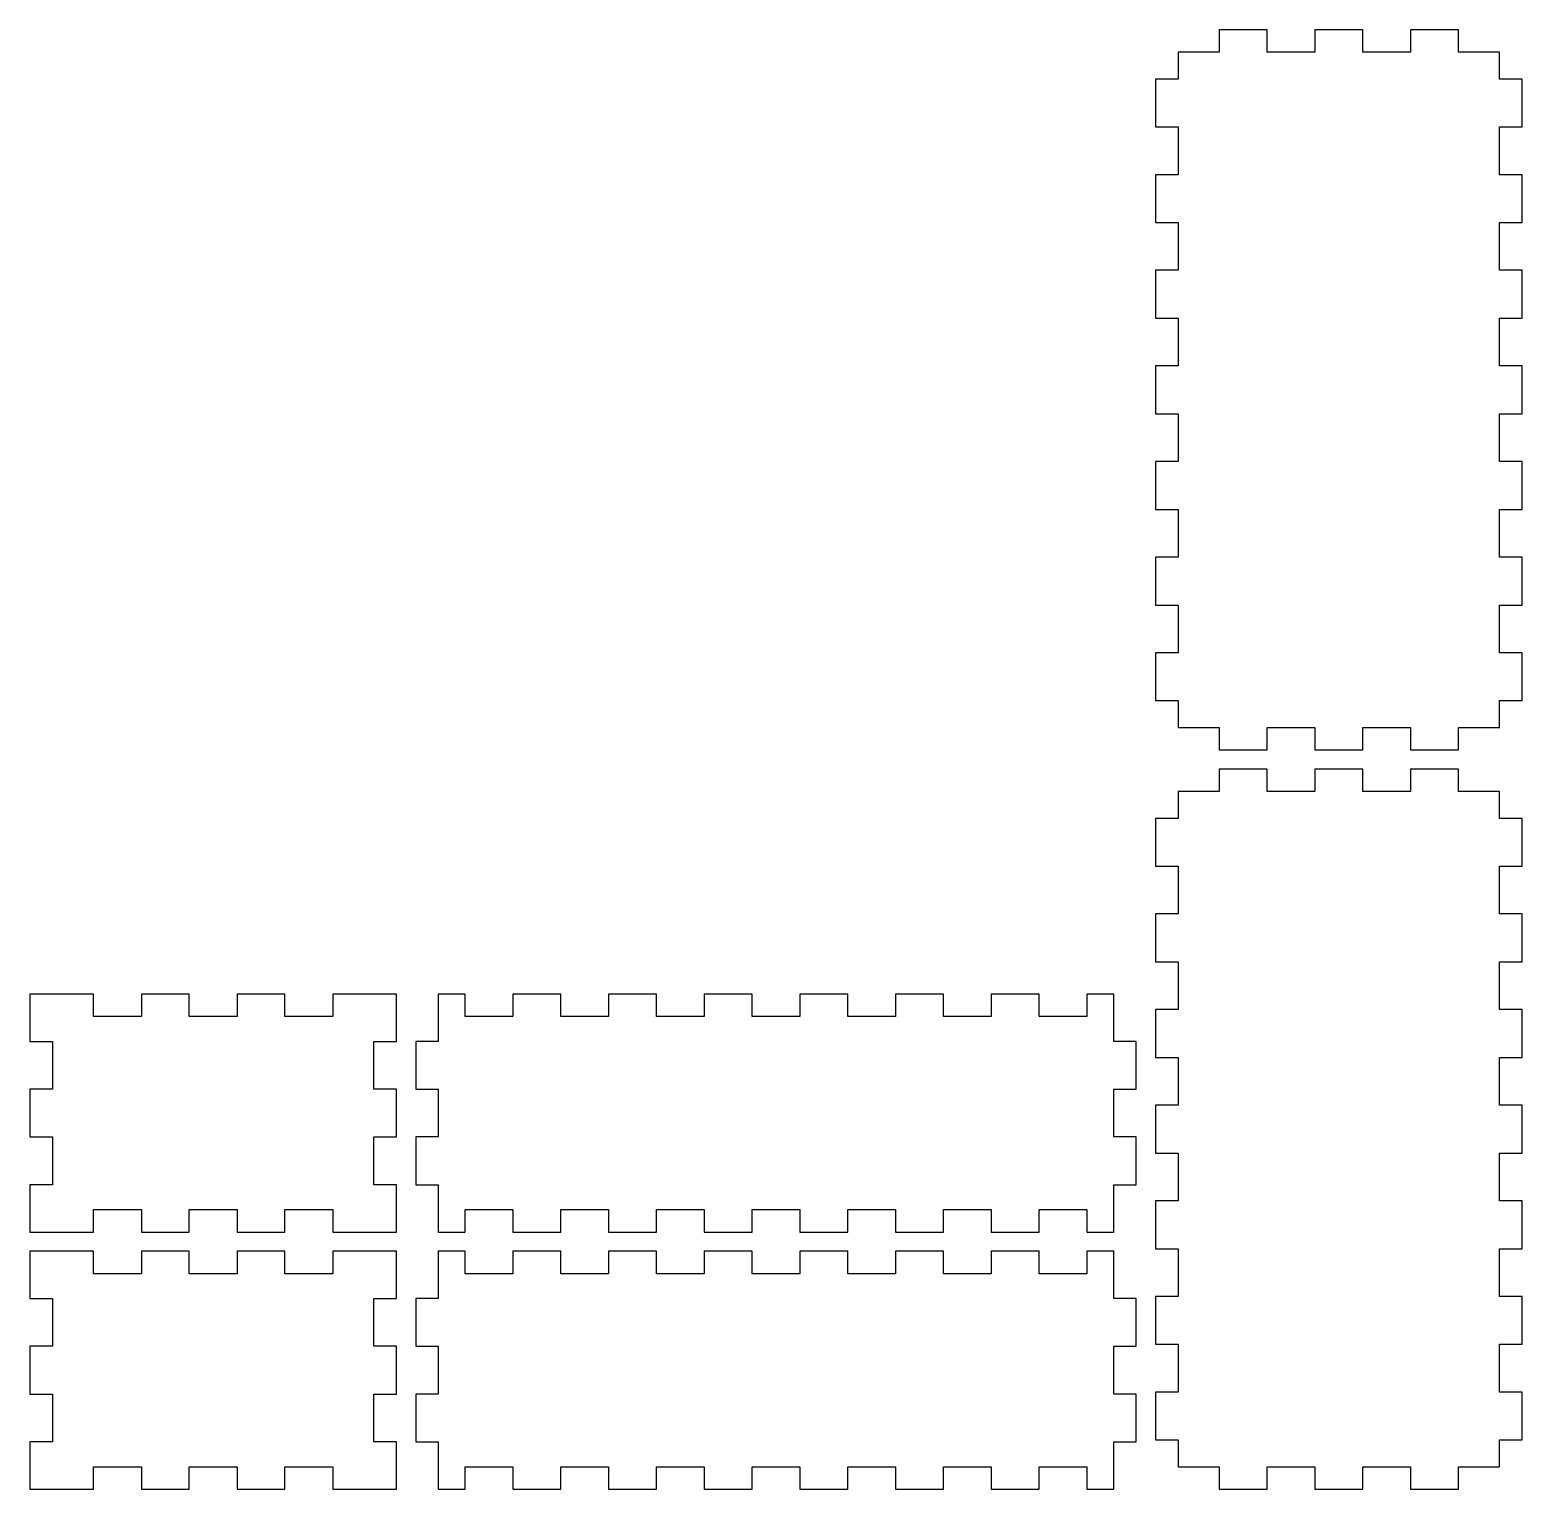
# Model space of a CAD drawing. Header units: inches. Extents: x 0 to 232, y 3 to 230.
import ezdxf

# ---------------------------------------------------------------- set-up
doc = ezdxf.new("R2010")
doc.units = ezdxf.units.IN

msp = doc.modelspace()

# ---------------------------------------------------------------- linework, layer by layer
at = {"layer": 'back_outsideCutPath'}
for p, q in [((0, 80), (0, 72.65625)), ((2.46875, 80), (0, 80)), ((9.90625, 80), (2.46875, 80)), ((9.90625, 76.5), (9.90625, 80)), ((24.78125, 80), (17.34375, 80)), ((17.34375, 80), (17.34375, 76.5)), ((24.78125, 76.5), (24.78125, 80)), ((39.65625, 80), (32.21875, 80)), ((32.21875, 80), (32.21875, 76.5)), ((39.65625, 76.5), (39.65625, 80)), ((57, 80), (47.09375, 80)), ((47.09375, 80), (47.09375, 76.5)), ((57, 72.65625), (57, 80)), ((17.34375, 76.5), (9.90625, 76.5)), ((32.21875, 76.5), (24.78125, 76.5)), ((47.09375, 76.5), (39.65625, 76.5)), ((0, 72.65625), (3.5, 72.65625)), ((3.5, 72.65625), (3.5, 65.21875)), ((53.5, 65.21875), (53.5, 72.65625)), ((53.5, 72.65625), (57, 72.65625)), ((3.5, 65.21875), (0, 65.21875)), ((0, 65.21875), (0, 57.78125)), ((57, 65.21875), (53.5, 65.21875)), ((57, 57.78125), (57, 65.21875)), ((0, 57.78125), (3.5, 57.78125)), ((3.5, 57.78125), (3.5, 50.34375)), ((53.5, 50.34375), (53.5, 57.78125)), ((53.5, 57.78125), (57, 57.78125)), ((3.5, 50.34375), (0, 50.34375)), ((0, 50.34375), (0, 43)), ((57, 50.34375), (53.5, 50.34375)), ((57, 43), (57, 50.34375)), ((9.90625, 43), (9.90625, 46.5)), ((9.90625, 46.5), (17.34375, 46.5)), ((17.34375, 46.5), (17.34375, 43)), ((24.78125, 43), (24.78125, 46.5)), ((24.78125, 46.5), (32.21875, 46.5)), ((32.21875, 46.5), (32.21875, 43)), ((39.65625, 43), (39.65625, 46.5)), ((39.65625, 46.5), (47.09375, 46.5)), ((47.09375, 46.5), (47.09375, 43)), ((0, 43), (9.90625, 43)), ((17.34375, 43), (24.78125, 43)), ((32.21875, 43), (39.65625, 43)), ((47.09375, 43), (54.53125, 43)), ((54.53125, 43), (57, 43))]:
    msp.add_line(p, q, dxfattribs=at)
at = {"layer": 'bottom_outsideCutPath'}
for p, q in [((192.34375, 230), (184.90625, 230)), ((184.90625, 230), (184.90625, 226.5)), ((192.34375, 226.5), (192.34375, 230)), ((207.21875, 230), (199.78125, 230)), ((199.78125, 230), (199.78125, 226.5)), ((207.21875, 226.5), (207.21875, 230)), ((222.09375, 230), (214.65625, 230)), ((214.65625, 230), (214.65625, 226.5)), ((222.09375, 226.5), (222.09375, 230)), ((178.5, 226.5), (178.5, 222.34375)), ((184.90625, 226.5), (178.5, 226.5)), ((199.78125, 226.5), (192.34375, 226.5)), ((214.65625, 226.5), (207.21875, 226.5)), ((228.5, 226.5), (222.09375, 226.5)), ((228.5, 222.34375), (228.5, 226.5)), ((178.5, 222.34375), (175, 222.34375)), ((175, 222.34375), (175, 214.90625)), ((232, 222.34375), (228.5, 222.34375)), ((232, 214.90625), (232, 222.34375)), ((175, 214.90625), (178.5, 214.90625)), ((178.5, 214.90625), (178.5, 207.46875)), ((228.5, 207.46875), (228.5, 214.90625)), ((228.5, 214.90625), (232, 214.90625)), ((178.5, 207.46875), (175, 207.46875)), ((175, 207.46875), (175, 200.03125)), ((232, 207.46875), (228.5, 207.46875)), ((232, 200.03125), (232, 207.46875)), ((175, 200.03125), (178.5, 200.03125)), ((178.5, 200.03125), (178.5, 192.59375)), ((228.5, 192.59375), (228.5, 200.03125)), ((228.5, 200.03125), (232, 200.03125)), ((178.5, 192.59375), (175, 192.59375)), ((175, 192.59375), (175, 185.15625)), ((232, 192.59375), (228.5, 192.59375)), ((232, 185.15625), (232, 192.59375)), ((175, 185.15625), (178.5, 185.15625)), ((178.5, 185.15625), (178.5, 177.71875)), ((228.5, 177.71875), (228.5, 185.15625)), ((228.5, 185.15625), (232, 185.15625)), ((178.5, 177.71875), (175, 177.71875)), ((175, 177.71875), (175, 170.28125)), ((232, 177.71875), (228.5, 177.71875)), ((232, 170.28125), (232, 177.71875)), ((175, 170.28125), (178.5, 170.28125)), ((178.5, 170.28125), (178.5, 162.84375)), ((228.5, 162.84375), (228.5, 170.28125)), ((228.5, 170.28125), (232, 170.28125)), ((178.5, 162.84375), (175, 162.84375)), ((175, 162.84375), (175, 155.40625)), ((232, 162.84375), (228.5, 162.84375)), ((232, 155.40625), (232, 162.84375)), ((175, 155.40625), (178.5, 155.40625)), ((178.5, 155.40625), (178.5, 147.96875)), ((228.5, 147.96875), (228.5, 155.40625)), ((228.5, 155.40625), (232, 155.40625)), ((178.5, 147.96875), (175, 147.96875)), ((175, 147.96875), (175, 140.53125)), ((232, 147.96875), (228.5, 147.96875)), ((232, 140.53125), (232, 147.96875)), ((175, 140.53125), (178.5, 140.53125)), ((178.5, 140.53125), (178.5, 133.09375)), ((228.5, 133.09375), (228.5, 140.53125)), ((228.5, 140.53125), (232, 140.53125)), ((178.5, 133.09375), (175, 133.09375)), ((175, 133.09375), (175, 125.65625)), ((232, 133.09375), (228.5, 133.09375)), ((232, 125.65625), (232, 133.09375)), ((175, 125.65625), (178.5, 125.65625)), ((178.5, 125.65625), (178.5, 121.5)), ((228.5, 121.5), (228.5, 125.65625)), ((228.5, 125.65625), (232, 125.65625)), ((178.5, 121.5), (184.90625, 121.5)), ((184.90625, 121.5), (184.90625, 118)), ((192.34375, 118), (192.34375, 121.5)), ((192.34375, 121.5), (199.78125, 121.5)), ((199.78125, 121.5), (199.78125, 118)), ((207.21875, 118), (207.21875, 121.5)), ((207.21875, 121.5), (214.65625, 121.5)), ((214.65625, 121.5), (214.65625, 118)), ((222.09375, 118), (222.09375, 121.5)), ((222.09375, 121.5), (228.5, 121.5)), ((184.90625, 118), (192.34375, 118)), ((199.78125, 118), (207.21875, 118)), ((214.65625, 118), (222.09375, 118))]:
    msp.add_line(p, q, dxfattribs=at)
at = {"layer": 'front_outsideCutPath'}
for p, q in [((0, 40), (0, 32.65625)), ((2.46875, 40), (0, 40)), ((9.90625, 40), (2.46875, 40)), ((9.90625, 36.5), (9.90625, 40)), ((24.78125, 40), (17.34375, 40)), ((17.34375, 40), (17.34375, 36.5)), ((24.78125, 36.5), (24.78125, 40)), ((39.65625, 40), (32.21875, 40)), ((32.21875, 40), (32.21875, 36.5)), ((39.65625, 36.5), (39.65625, 40)), ((57, 40), (47.09375, 40)), ((47.09375, 40), (47.09375, 36.5)), ((57, 32.65625), (57, 40)), ((17.34375, 36.5), (9.90625, 36.5)), ((32.21875, 36.5), (24.78125, 36.5)), ((47.09375, 36.5), (39.65625, 36.5)), ((0, 32.65625), (3.5, 32.65625)), ((3.5, 32.65625), (3.5, 25.21875)), ((53.5, 25.21875), (53.5, 32.65625)), ((53.5, 32.65625), (57, 32.65625)), ((3.5, 25.21875), (0, 25.21875)), ((0, 25.21875), (0, 17.78125)), ((57, 25.21875), (53.5, 25.21875)), ((57, 17.78125), (57, 25.21875)), ((0, 17.78125), (3.5, 17.78125)), ((3.5, 17.78125), (3.5, 10.34375)), ((53.5, 10.34375), (53.5, 17.78125)), ((53.5, 17.78125), (57, 17.78125)), ((3.5, 10.34375), (0, 10.34375)), ((0, 10.34375), (0, 3)), ((57, 10.34375), (53.5, 10.34375)), ((57, 3), (57, 10.34375)), ((9.90625, 3), (9.90625, 6.5)), ((9.90625, 6.5), (17.34375, 6.5)), ((17.34375, 6.5), (17.34375, 3)), ((24.78125, 3), (24.78125, 6.5)), ((24.78125, 6.5), (32.21875, 6.5)), ((32.21875, 6.5), (32.21875, 3)), ((39.65625, 3), (39.65625, 6.5)), ((39.65625, 6.5), (47.09375, 6.5)), ((47.09375, 6.5), (47.09375, 3)), ((0, 3), (9.90625, 3)), ((17.34375, 3), (24.78125, 3)), ((32.21875, 3), (39.65625, 3)), ((47.09375, 3), (54.53125, 3)), ((54.53125, 3), (57, 3))]:
    msp.add_line(p, q, dxfattribs=at)
at = {"layer": 'left_outsideCutPath'}
for p, q in [((63.5, 40), (63.5, 32.65625)), ((67.65625, 40), (63.5, 40)), ((67.65625, 36.5), (67.65625, 40)), ((82.53125, 40), (75.09375, 40)), ((75.09375, 40), (75.09375, 36.5)), ((82.53125, 36.5), (82.53125, 40)), ((97.40625, 40), (89.96875, 40)), ((89.96875, 40), (89.96875, 36.5)), ((97.40625, 36.5), (97.40625, 40)), ((112.28125, 40), (104.84375, 40)), ((104.84375, 40), (104.84375, 36.5)), ((112.28125, 36.5), (112.28125, 40)), ((127.15625, 40), (119.71875, 40)), ((119.71875, 40), (119.71875, 36.5)), ((127.15625, 36.5), (127.15625, 40)), ((142.03125, 40), (134.59375, 40)), ((134.59375, 40), (134.59375, 36.5)), ((142.03125, 36.5), (142.03125, 40)), ((156.90625, 40), (149.46875, 40)), ((149.46875, 40), (149.46875, 36.5)), ((156.90625, 36.5), (156.90625, 40)), ((168.5, 40), (164.34375, 40)), ((164.34375, 40), (164.34375, 36.5)), ((168.5, 32.65625), (168.5, 40)), ((75.09375, 36.5), (67.65625, 36.5)), ((89.96875, 36.5), (82.53125, 36.5)), ((104.84375, 36.5), (97.40625, 36.5)), ((119.71875, 36.5), (112.28125, 36.5)), ((134.59375, 36.5), (127.15625, 36.5)), ((149.46875, 36.5), (142.03125, 36.5)), ((164.34375, 36.5), (156.90625, 36.5)), ((63.5, 32.65625), (60, 32.65625)), ((60, 32.65625), (60, 25.21875)), ((172, 32.65625), (168.5, 32.65625)), ((172, 25.21875), (172, 32.65625)), ((60, 25.21875), (63.5, 25.21875)), ((63.5, 25.21875), (63.5, 17.78125)), ((168.5, 17.78125), (168.5, 25.21875)), ((168.5, 25.21875), (172, 25.21875)), ((63.5, 17.78125), (60, 17.78125)), ((60, 17.78125), (60, 10.34375)), ((172, 17.78125), (168.5, 17.78125)), ((172, 10.34375), (172, 17.78125)), ((60, 10.34375), (63.5, 10.34375)), ((63.5, 10.34375), (63.5, 3)), ((168.5, 3), (168.5, 10.34375)), ((168.5, 10.34375), (172, 10.34375)), ((67.65625, 3), (67.65625, 6.5)), ((67.65625, 6.5), (75.09375, 6.5)), ((75.09375, 6.5), (75.09375, 3)), ((82.53125, 3), (82.53125, 6.5)), ((82.53125, 6.5), (89.96875, 6.5)), ((89.96875, 6.5), (89.96875, 3)), ((97.40625, 3), (97.40625, 6.5)), ((97.40625, 6.5), (104.84375, 6.5)), ((104.84375, 6.5), (104.84375, 3)), ((112.28125, 3), (112.28125, 6.5)), ((112.28125, 6.5), (119.71875, 6.5)), ((119.71875, 6.5), (119.71875, 3)), ((127.15625, 3), (127.15625, 6.5)), ((127.15625, 6.5), (134.59375, 6.5)), ((134.59375, 6.5), (134.59375, 3)), ((142.03125, 3), (142.03125, 6.5)), ((142.03125, 6.5), (149.46875, 6.5)), ((149.46875, 6.5), (149.46875, 3)), ((156.90625, 3), (156.90625, 6.5)), ((156.90625, 6.5), (164.34375, 6.5)), ((164.34375, 6.5), (164.34375, 3)), ((63.5, 3), (67.65625, 3)), ((75.09375, 3), (82.53125, 3)), ((89.96875, 3), (97.40625, 3)), ((104.84375, 3), (112.28125, 3)), ((119.71875, 3), (127.15625, 3)), ((134.59375, 3), (142.03125, 3)), ((149.46875, 3), (156.90625, 3)), ((164.34375, 3), (168.5, 3))]:
    msp.add_line(p, q, dxfattribs=at)
at = {"layer": 'right_outsideCutPath'}
for p, q in [((63.5, 80), (63.5, 72.65625)), ((67.65625, 80), (63.5, 80)), ((67.65625, 76.5), (67.65625, 80)), ((82.53125, 80), (75.09375, 80)), ((75.09375, 80), (75.09375, 76.5)), ((82.53125, 76.5), (82.53125, 80)), ((97.40625, 80), (89.96875, 80)), ((89.96875, 80), (89.96875, 76.5)), ((97.40625, 76.5), (97.40625, 80)), ((112.28125, 80), (104.84375, 80)), ((104.84375, 80), (104.84375, 76.5)), ((112.28125, 76.5), (112.28125, 80)), ((127.15625, 80), (119.71875, 80)), ((119.71875, 80), (119.71875, 76.5)), ((127.15625, 76.5), (127.15625, 80)), ((142.03125, 80), (134.59375, 80)), ((134.59375, 80), (134.59375, 76.5)), ((142.03125, 76.5), (142.03125, 80)), ((156.90625, 80), (149.46875, 80)), ((149.46875, 80), (149.46875, 76.5)), ((156.90625, 76.5), (156.90625, 80)), ((168.5, 80), (164.34375, 80)), ((164.34375, 80), (164.34375, 76.5)), ((168.5, 72.65625), (168.5, 80)), ((75.09375, 76.5), (67.65625, 76.5)), ((89.96875, 76.5), (82.53125, 76.5)), ((104.84375, 76.5), (97.40625, 76.5)), ((119.71875, 76.5), (112.28125, 76.5)), ((134.59375, 76.5), (127.15625, 76.5)), ((149.46875, 76.5), (142.03125, 76.5)), ((164.34375, 76.5), (156.90625, 76.5)), ((63.5, 72.65625), (60, 72.65625)), ((60, 72.65625), (60, 65.21875)), ((172, 72.65625), (168.5, 72.65625)), ((172, 65.21875), (172, 72.65625)), ((60, 65.21875), (63.5, 65.21875)), ((63.5, 65.21875), (63.5, 57.78125)), ((168.5, 57.78125), (168.5, 65.21875)), ((168.5, 65.21875), (172, 65.21875)), ((63.5, 57.78125), (60, 57.78125)), ((60, 57.78125), (60, 50.34375)), ((172, 57.78125), (168.5, 57.78125)), ((172, 50.34375), (172, 57.78125)), ((60, 50.34375), (63.5, 50.34375)), ((63.5, 50.34375), (63.5, 43)), ((168.5, 43), (168.5, 50.34375)), ((168.5, 50.34375), (172, 50.34375)), ((67.65625, 43), (67.65625, 46.5)), ((67.65625, 46.5), (75.09375, 46.5)), ((75.09375, 46.5), (75.09375, 43)), ((82.53125, 43), (82.53125, 46.5)), ((82.53125, 46.5), (89.96875, 46.5)), ((89.96875, 46.5), (89.96875, 43)), ((97.40625, 43), (97.40625, 46.5)), ((97.40625, 46.5), (104.84375, 46.5)), ((104.84375, 46.5), (104.84375, 43)), ((112.28125, 43), (112.28125, 46.5)), ((112.28125, 46.5), (119.71875, 46.5)), ((119.71875, 46.5), (119.71875, 43)), ((127.15625, 43), (127.15625, 46.5)), ((127.15625, 46.5), (134.59375, 46.5)), ((134.59375, 46.5), (134.59375, 43)), ((142.03125, 43), (142.03125, 46.5)), ((142.03125, 46.5), (149.46875, 46.5)), ((149.46875, 46.5), (149.46875, 43)), ((156.90625, 43), (156.90625, 46.5)), ((156.90625, 46.5), (164.34375, 46.5)), ((164.34375, 46.5), (164.34375, 43)), ((63.5, 43), (67.65625, 43)), ((75.09375, 43), (82.53125, 43)), ((89.96875, 43), (97.40625, 43)), ((104.84375, 43), (112.28125, 43)), ((119.71875, 43), (127.15625, 43)), ((134.59375, 43), (142.03125, 43)), ((149.46875, 43), (156.90625, 43)), ((164.34375, 43), (168.5, 43))]:
    msp.add_line(p, q, dxfattribs=at)
at = {"layer": 'top_outsideCutPath'}
for p, q in [((192.34375, 115), (184.90625, 115)), ((184.90625, 115), (184.90625, 111.5)), ((192.34375, 111.5), (192.34375, 115)), ((207.21875, 115), (199.78125, 115)), ((199.78125, 115), (199.78125, 111.5)), ((207.21875, 111.5), (207.21875, 115)), ((222.09375, 115), (214.65625, 115)), ((214.65625, 115), (214.65625, 111.5)), ((222.09375, 111.5), (222.09375, 115)), ((178.5, 111.5), (178.5, 107.34375)), ((184.90625, 111.5), (178.5, 111.5)), ((199.78125, 111.5), (192.34375, 111.5)), ((214.65625, 111.5), (207.21875, 111.5)), ((228.5, 111.5), (222.09375, 111.5)), ((228.5, 107.34375), (228.5, 111.5)), ((178.5, 107.34375), (175, 107.34375)), ((175, 107.34375), (175, 99.90625)), ((232, 107.34375), (228.5, 107.34375)), ((232, 99.90625), (232, 107.34375)), ((175, 99.90625), (178.5, 99.90625)), ((178.5, 99.90625), (178.5, 92.46875)), ((228.5, 92.46875), (228.5, 99.90625)), ((228.5, 99.90625), (232, 99.90625)), ((178.5, 92.46875), (175, 92.46875)), ((175, 92.46875), (175, 85.03125)), ((232, 92.46875), (228.5, 92.46875)), ((232, 85.03125), (232, 92.46875)), ((175, 85.03125), (178.5, 85.03125)), ((178.5, 85.03125), (178.5, 77.59375)), ((228.5, 77.59375), (228.5, 85.03125)), ((228.5, 85.03125), (232, 85.03125)), ((178.5, 77.59375), (175, 77.59375)), ((175, 77.59375), (175, 70.15625)), ((232, 77.59375), (228.5, 77.59375)), ((232, 70.15625), (232, 77.59375)), ((175, 70.15625), (178.5, 70.15625)), ((178.5, 70.15625), (178.5, 62.71875)), ((228.5, 62.71875), (228.5, 70.15625)), ((228.5, 70.15625), (232, 70.15625)), ((178.5, 62.71875), (175, 62.71875)), ((175, 62.71875), (175, 55.28125)), ((232, 62.71875), (228.5, 62.71875)), ((232, 55.28125), (232, 62.71875)), ((175, 55.28125), (178.5, 55.28125)), ((178.5, 55.28125), (178.5, 47.84375)), ((228.5, 47.84375), (228.5, 55.28125)), ((228.5, 55.28125), (232, 55.28125)), ((178.5, 47.84375), (175, 47.84375)), ((175, 47.84375), (175, 40.40625)), ((232, 47.84375), (228.5, 47.84375)), ((232, 40.40625), (232, 47.84375)), ((175, 40.40625), (178.5, 40.40625)), ((178.5, 40.40625), (178.5, 32.96875)), ((228.5, 32.96875), (228.5, 40.40625)), ((228.5, 40.40625), (232, 40.40625)), ((178.5, 32.96875), (175, 32.96875)), ((175, 32.96875), (175, 25.53125)), ((232, 32.96875), (228.5, 32.96875)), ((232, 25.53125), (232, 32.96875)), ((175, 25.53125), (178.5, 25.53125)), ((178.5, 25.53125), (178.5, 18.09375)), ((228.5, 18.09375), (228.5, 25.53125)), ((228.5, 25.53125), (232, 25.53125)), ((178.5, 18.09375), (175, 18.09375)), ((175, 18.09375), (175, 10.65625)), ((232, 18.09375), (228.5, 18.09375)), ((232, 10.65625), (232, 18.09375)), ((175, 10.65625), (178.5, 10.65625)), ((178.5, 10.65625), (178.5, 6.5)), ((228.5, 6.5), (228.5, 10.65625)), ((228.5, 10.65625), (232, 10.65625)), ((178.5, 6.5), (184.90625, 6.5)), ((184.90625, 6.5), (184.90625, 3)), ((192.34375, 3), (192.34375, 6.5)), ((192.34375, 6.5), (199.78125, 6.5)), ((199.78125, 6.5), (199.78125, 3)), ((207.21875, 3), (207.21875, 6.5)), ((207.21875, 6.5), (214.65625, 6.5)), ((214.65625, 6.5), (214.65625, 3)), ((222.09375, 3), (222.09375, 6.5)), ((222.09375, 6.5), (228.5, 6.5)), ((184.90625, 3), (192.34375, 3)), ((199.78125, 3), (207.21875, 3)), ((214.65625, 3), (222.09375, 3))]:
    msp.add_line(p, q, dxfattribs=at)

doc.saveas('drawing.dxf')
